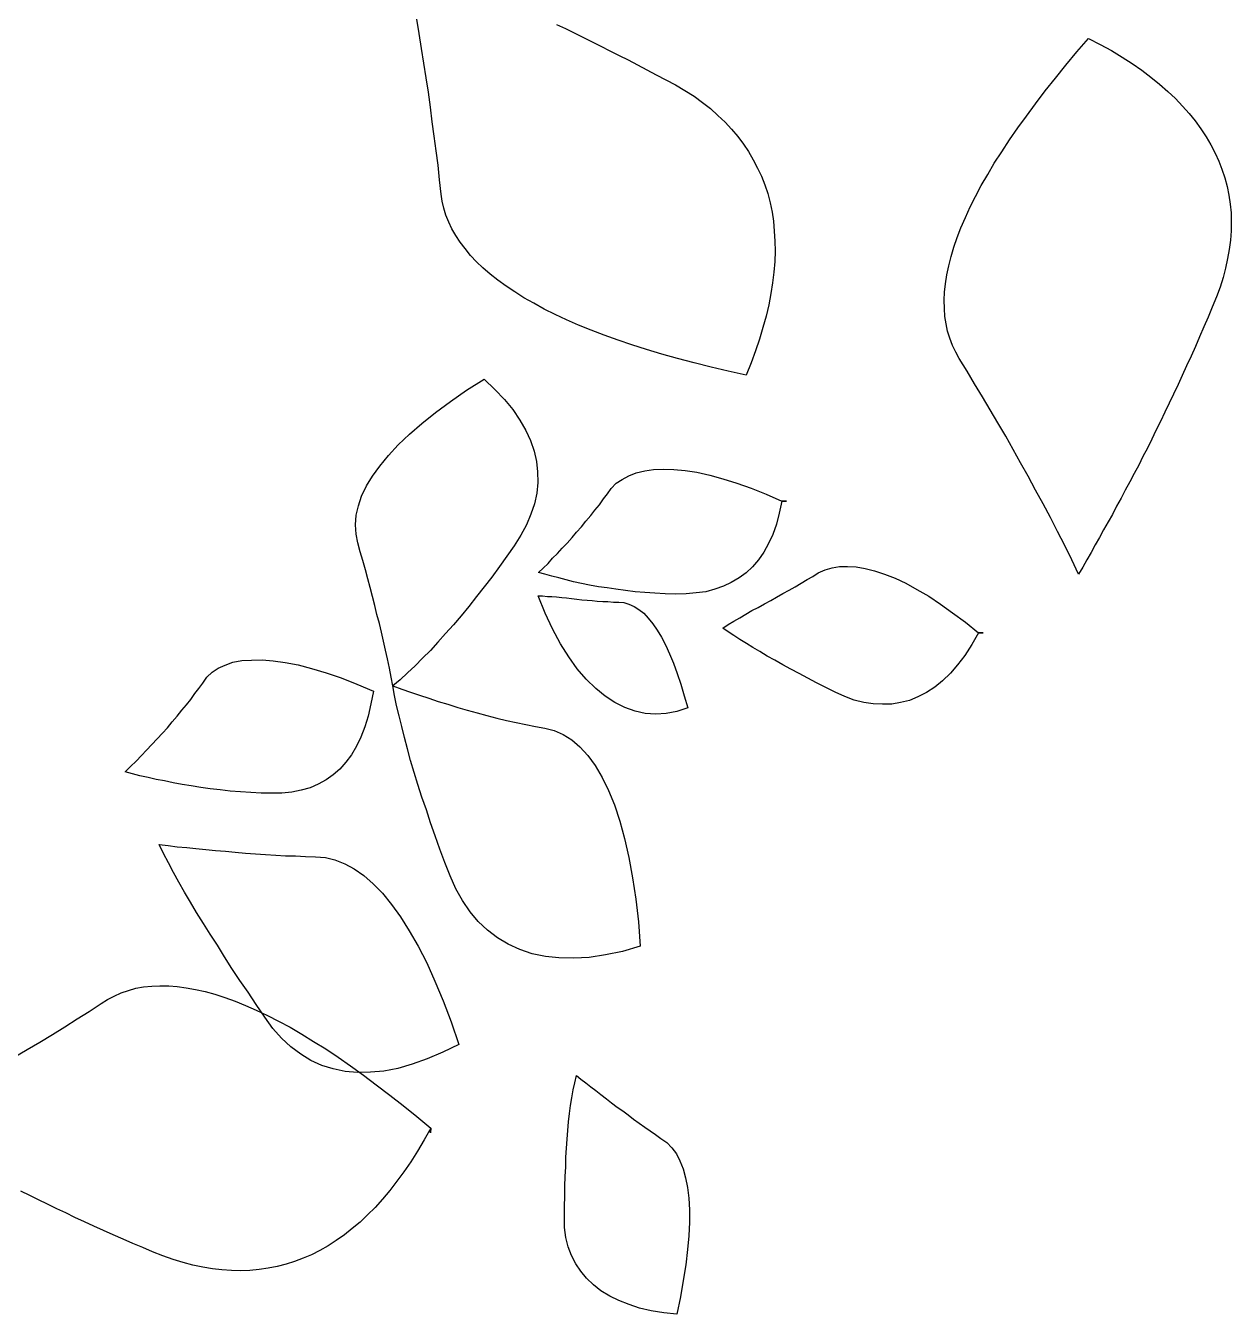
# Model space of a CAD drawing. Header units: metres. Extents: x -4.2 to 85, y -21.1 to 42.
# Drawn here: x 26.3928 to 26.6018, y 21.0028 to 21.2262 of the extents above; entities that cross this region are included whole.
import ezdxf

# ---------------------------------------------------------------- set-up
doc = ezdxf.new("R2010")
doc.units = ezdxf.units.M
doc.header["$MEASUREMENT"] = 0
doc.layers.add('XREF ÁREAS COMUNS LILAC$0$VEGET', color=8, linetype='Continuous')

# ---------------------------------------------------------------- blocks, each defined once
blk = doc.blocks.new('XREF ÁREAS COMUNS LILAC$0$ARV')
at = {"layer": 'XREF ÁREAS COMUNS LILAC$0$VEGET'}
for points in [[(-4.11844, 1.73596), (-4.1178, 1.73585), (-4.1178, 1.73585), (-4.11924, 1.73694), (-4.12063, 1.73807), (-4.12192, 1.73914), (-4.12314, 1.74029), (-4.12428, 1.74138), (-4.12536, 1.74251), (-4.12639, 1.74363), (-4.12736, 1.7448), (-4.12823, 1.74595), (-4.12906, 1.74709), (-4.12978, 1.74826), (-4.13045, 1.74943), (-4.13106, 1.75063), (-4.13163, 1.75179), (-4.13209, 1.75302), (-4.13251, 1.75419), (-4.13282, 1.7554), (-4.13308, 1.7566), (-4.13329, 1.7578), (-4.13345, 1.75903), (-4.1335, 1.76025), (-4.1335, 1.76151), (-4.13345, 1.76276), (-4.1333, 1.764), (-4.13311, 1.76523), (-4.13285, 1.7665), (-4.1325, 1.76775), (-4.1321, 1.769), (-4.13164, 1.77029), (-4.13113, 1.77157), (-4.13053, 1.77283), (-4.12986, 1.77414), (-4.12986, 1.77414), (-4.1291, 1.77543), (-4.12835, 1.77667), (-4.1276, 1.77791), (-4.12684, 1.77915), (-4.12609, 1.78039), (-4.12534, 1.78163), (-4.12454, 1.78281), (-4.12379, 1.784), (-4.12305, 1.78519), (-4.12226, 1.78633), (-4.12152, 1.78747), (-4.12074, 1.78861), (-4.12, 1.78975), (-4.11922, 1.79083), (-4.11849, 1.79193)], [(-4.1004, 1.79028), (-4.09965, 1.7884), (-4.09888, 1.78656), (-4.09812, 1.78473), (-4.0973, 1.78293), (-4.09648, 1.78113), (-4.0957, 1.7794), (-4.09487, 1.77765), (-4.09487, 1.77765), (-4.09446, 1.77673), (-4.09411, 1.77576), (-4.09382, 1.77476), (-4.09363, 1.77372), (-4.09349, 1.77269), (-4.09346, 1.77163), (-4.09349, 1.77052), (-4.09361, 1.76943), (-4.0938, 1.76825), (-4.09403, 1.76713), (-4.09438, 1.76593), (-4.09477, 1.76473), (-4.09522, 1.76349), (-4.09578, 1.76222), (-4.09639, 1.76095), (-4.0971, 1.75966), (-4.09787, 1.75832), (-4.09869, 1.75699), (-4.09962, 1.75557), (-4.10059, 1.75422), (-4.10163, 1.75277), (-4.10277, 1.75134), (-4.10395, 1.74992), (-4.1052, 1.7484), (-4.10655, 1.74691), (-4.10795, 1.74542), (-4.10942, 1.74384), (-4.11097, 1.74232), (-4.11259, 1.74071), (-4.11426, 1.73912), (-4.11598, 1.73748), (-4.1178, 1.73585), (-4.11844, 1.73596)], [(-4.05816, 1.73526), (-4.05816, 1.73526), (-4.05816, 1.73526), (-4.05983, 1.73583), (-4.0614, 1.73644), (-4.06281, 1.73707), (-4.0641, 1.73783), (-4.06524, 1.73857), (-4.06627, 1.73939), (-4.06718, 1.74029), (-4.06799, 1.74122), (-4.06863, 1.74224), (-4.06917, 1.74328), (-4.0696, 1.74441), (-4.06992, 1.74557), (-4.07007, 1.7468), (-4.07017, 1.74808), (-4.0701, 1.74943), (-4.06993, 1.75081), (-4.06993, 1.75081), (-4.0697, 1.75224), (-4.06943, 1.75361), (-4.06916, 1.75497), (-4.06884, 1.75633), (-4.06848, 1.75764), (-4.06817, 1.75895), (-4.06782, 1.7602), (-4.06742, 1.76145), (-4.06707, 1.76266), (-4.06669, 1.7638), (-4.06625, 1.76494), (-4.06588, 1.76604), (-4.06546, 1.76708), (-4.06509, 1.76813), (-4.06468, 1.76908), (-4.06428, 1.77002), (-4.06428, 1.77002), (-4.06365, 1.76922), (-4.06308, 1.76837), (-4.06241, 1.76755), (-4.06178, 1.76675), (-4.06115, 1.76594), (-4.06048, 1.76513), (-4.0598, 1.76431), (-4.05917, 1.76355), (-4.05848, 1.76279), (-4.0578, 1.76202), (-4.05711, 1.76126), (-4.05647, 1.76055), (-4.05582, 1.75989), (-4.05512, 1.75923), (-4.05452, 1.75857), (-4.05386, 1.75797), (-4.05386, 1.75797), (-4.05316, 1.7573), (-4.05258, 1.7565), (-4.05217, 1.75563), (-4.05188, 1.75462), (-4.05165, 1.75353), (-4.05159, 1.75231), (-4.0517, 1.75101), (-4.05188, 1.74958), (-4.05221, 1.74812), (-4.05267, 1.74653), (-4.05324, 1.74486), (-4.05397, 1.74311), (-4.05483, 1.74123), (-4.05579, 1.73932), (-4.05692, 1.73733), (-4.05816, 1.73526)], [(-4.10712, 1.73051), (-4.10712, 1.73051), (-4.10712, 1.73051), (-4.10786, 1.7328), (-4.10846, 1.73501), (-4.10888, 1.7371), (-4.10917, 1.73911), (-4.10926, 1.74104), (-4.10917, 1.74284), (-4.10894, 1.74462), (-4.10858, 1.74622), (-4.10802, 1.7478), (-4.10734, 1.74925), (-4.10646, 1.75062), (-4.10545, 1.75187), (-4.10426, 1.75304), (-4.10292, 1.75414), (-4.10146, 1.75511), (-4.09981, 1.75596), (-4.09981, 1.75596), (-4.09795, 1.75687), (-4.09615, 1.75774), (-4.09439, 1.75862), (-4.09264, 1.75945), (-4.09096, 1.76023), (-4.08927, 1.76097), (-4.08764, 1.76172), (-4.08607, 1.76242), (-4.08449, 1.76313), (-4.08298, 1.76374), (-4.08152, 1.76437), (-4.08007, 1.76494), (-4.07867, 1.76547), (-4.07728, 1.76596), (-4.07594, 1.76645), (-4.07467, 1.76685), (-4.07467, 1.76685), (-4.07496, 1.76568), (-4.0753, 1.76448), (-4.0756, 1.76322), (-4.0759, 1.762), (-4.07621, 1.76069), (-4.07651, 1.75943), (-4.07683, 1.75812), (-4.07714, 1.75681), (-4.07746, 1.75545), (-4.07772, 1.75413), (-4.07803, 1.75282), (-4.0783, 1.75145), (-4.07856, 1.75013), (-4.07877, 1.7488), (-4.07904, 1.74748), (-4.07925, 1.74616), (-4.07925, 1.74616), (-4.07956, 1.74484), (-4.08006, 1.74361), (-4.08076, 1.74237), (-4.08161, 1.74119), (-4.0827, 1.74005), (-4.08398, 1.73895), (-4.08542, 1.73787), (-4.08709, 1.73688), (-4.08891, 1.73591), (-4.09097, 1.73498), (-4.09319, 1.73407), (-4.09559, 1.73325), (-4.09818, 1.7325), (-4.10096, 1.73179), (-4.10394, 1.73111), (-4.10712, 1.73051)], [(-4.01848, 1.71453), (-4.01848, 1.71453), (-4.01848, 1.71453), (-4.02004, 1.71327), (-4.02157, 1.7122), (-4.02309, 1.71124), (-4.02462, 1.71052), (-4.02613, 1.70991), (-4.02756, 1.70948), (-4.02907, 1.70917), (-4.0305, 1.70905), (-4.0319, 1.70912), (-4.03333, 1.7093), (-4.03474, 1.70963), (-4.03612, 1.71015), (-4.03743, 1.71081), (-4.03877, 1.71158), (-4.04007, 1.71255), (-4.04136, 1.71366), (-4.04136, 1.71366), (-4.04263, 1.71482), (-4.04385, 1.71603), (-4.04512, 1.71724), (-4.04629, 1.71844), (-4.04745, 1.71968), (-4.04862, 1.72088), (-4.04974, 1.72206), (-4.0508, 1.72329), (-4.05182, 1.72451), (-4.05284, 1.72569), (-4.05381, 1.72685), (-4.05468, 1.72805), (-4.05555, 1.7292), (-4.05638, 1.73034), (-4.05715, 1.73147), (-4.05784, 1.73254), (-4.05784, 1.73254), (-4.05662, 1.7326), (-4.0554, 1.73265), (-4.05412, 1.73275), (-4.0529, 1.73286), (-4.05167, 1.73296), (-4.05044, 1.73307), (-4.04922, 1.73317), (-4.04798, 1.73333), (-4.04671, 1.73343), (-4.04547, 1.73358), (-4.04424, 1.73373), (-4.043, 1.73389), (-4.04177, 1.73404), (-4.04048, 1.73419), (-4.03924, 1.7344), (-4.03801, 1.73455), (-4.03801, 1.73455), (-4.03679, 1.73461), (-4.03554, 1.73451), (-4.03427, 1.73425), (-4.03304, 1.73375), (-4.03183, 1.73316), (-4.03055, 1.7323), (-4.02935, 1.7313), (-4.02813, 1.73014), (-4.02688, 1.72878), (-4.02566, 1.72728), (-4.02442, 1.72557), (-4.02321, 1.72371), (-4.02203, 1.72165), (-4.02082, 1.71944), (-4.01963, 1.71708), (-4.01848, 1.71453)], [(-4.0974, 1.70435), (-4.0974, 1.70435), (-4.0974, 1.70435), (-4.09776, 1.70683), (-4.09789, 1.70917), (-4.09793, 1.71139), (-4.09775, 1.71348), (-4.09743, 1.71545), (-4.09699, 1.71724), (-4.09637, 1.71896), (-4.09556, 1.72054), (-4.09462, 1.722), (-4.09355, 1.72329), (-4.09235, 1.72451), (-4.09102, 1.72556), (-4.08956, 1.72648), (-4.08792, 1.72728), (-4.0862, 1.72796), (-4.08435, 1.72847), (-4.08435, 1.72847), (-4.08247, 1.72893), (-4.08059, 1.72933), (-4.07871, 1.72973), (-4.07688, 1.7301), (-4.07507, 1.73041), (-4.07329, 1.73078), (-4.07154, 1.73106), (-4.06983, 1.73134), (-4.06818, 1.73158), (-4.06653, 1.73177), (-4.06499, 1.73197), (-4.06345, 1.73213), (-4.06196, 1.73229), (-4.06053, 1.73242), (-4.05916, 1.7325), (-4.05784, 1.73254), (-4.05784, 1.73254), (-4.05842, 1.73142), (-4.059, 1.73031), (-4.05959, 1.72914), (-4.06018, 1.72797), (-4.06078, 1.72676), (-4.06133, 1.72554), (-4.06194, 1.72427), (-4.06249, 1.72305), (-4.06304, 1.72178), (-4.0636, 1.72051), (-4.06411, 1.71923), (-4.06461, 1.718), (-4.06507, 1.71671), (-4.06552, 1.71547), (-4.06597, 1.71423), (-4.06637, 1.71298), (-4.06637, 1.71298), (-4.06686, 1.7118), (-4.06755, 1.71065), (-4.06843, 1.70958), (-4.06953, 1.70865), (-4.07084, 1.70775), (-4.07232, 1.70698), (-4.07405, 1.70625), (-4.07592, 1.70564), (-4.07797, 1.70511), (-4.08025, 1.70472), (-4.08267, 1.70441), (-4.08528, 1.70417), (-4.08807, 1.70406), (-4.091, 1.70403), (-4.09411, 1.70412), (-4.0974, 1.70435)], [(-4.14738, 1.70642), (-4.14738, 1.70642), (-4.14738, 1.70642), (-4.14696, 1.70811), (-4.14644, 1.70975), (-4.14585, 1.71126), (-4.14518, 1.71262), (-4.14446, 1.71391), (-4.14368, 1.71505), (-4.1428, 1.71612), (-4.14185, 1.71702), (-4.14086, 1.71782), (-4.1398, 1.71846), (-4.13871, 1.71899), (-4.13753, 1.71941), (-4.13628, 1.71966), (-4.135, 1.71981), (-4.13364, 1.71979), (-4.13226, 1.71962), (-4.13226, 1.71962), (-4.13083, 1.71939), (-4.12945, 1.71917), (-4.12813, 1.71896), (-4.1268, 1.71874), (-4.12553, 1.71849), (-4.12425, 1.71829), (-4.12303, 1.71804), (-4.12186, 1.7178), (-4.1207, 1.71751), (-4.11957, 1.71728), (-4.11846, 1.717), (-4.1174, 1.71668), (-4.11639, 1.71637), (-4.11538, 1.71606), (-4.11443, 1.7157), (-4.11349, 1.7153), (-4.11349, 1.7153), (-4.11407, 1.71479), (-4.11467, 1.71423), (-4.11527, 1.71362), (-4.11587, 1.71301), (-4.11652, 1.71241), (-4.11718, 1.71176), (-4.11783, 1.71116), (-4.1185, 1.71046), (-4.11911, 1.7098), (-4.11977, 1.70915), (-4.12043, 1.7085), (-4.12109, 1.70785), (-4.1217, 1.70714), (-4.12231, 1.70648), (-4.12292, 1.70587), (-4.12353, 1.70521), (-4.12353, 1.70521), (-4.12419, 1.70451), (-4.12499, 1.70393), (-4.12588, 1.70342), (-4.12689, 1.70308), (-4.12804, 1.70281), (-4.12928, 1.70266), (-4.1306, 1.70257), (-4.13206, 1.7026), (-4.13365, 1.70275), (-4.13528, 1.70296), (-4.13709, 1.7033), (-4.13893, 1.70375), (-4.14092, 1.70427), (-4.14298, 1.70491), (-4.14514, 1.7056), (-4.14738, 1.70642)], [(-4.02291, 1.67935), (-4.02291, 1.67935), (-4.02203, 1.68167), (-4.02117, 1.68391), (-4.02027, 1.68608), (-4.01937, 1.68821), (-4.01849, 1.69023), (-4.01757, 1.6922), (-4.01667, 1.69407), (-4.01578, 1.69585), (-4.01484, 1.69761), (-4.01392, 1.69928), (-4.01301, 1.70085), (-4.01206, 1.70236), (-4.01113, 1.70377), (-4.01021, 1.70514), (-4.00924, 1.70644), (-4.00834, 1.70766), (-4.00736, 1.70876), (-4.00643, 1.70982), (-4.00546, 1.71083), (-4.00451, 1.71173), (-4.00352, 1.71258), (-4.00259, 1.71334), (-4.00163, 1.71399), (-4.00062, 1.71459), (-3.99968, 1.71514), (-3.9987, 1.71559), (-3.99773, 1.71599), (-3.99677, 1.71629), (-3.99577, 1.71653), (-3.99479, 1.71668), (-3.99382, 1.71678), (-3.99286, 1.71677), (-3.99286, 1.71677), (-3.99091, 1.71671), (-3.98895, 1.71665), (-3.98698, 1.71664), (-3.98497, 1.71662), (-3.98301, 1.7166), (-3.98099, 1.71658), (-3.97898, 1.71656), (-3.97701, 1.7166), (-3.97499, 1.71663), (-3.97297, 1.71666), (-3.97095, 1.71669), (-3.96897, 1.71672)], [(-3.97231, 1.6981), (-3.97304, 1.69701), (-3.97377, 1.69592), (-3.9745, 1.69482), (-3.97528, 1.69374), (-3.97607, 1.6926), (-3.97686, 1.69147), (-3.97764, 1.69033), (-3.97843, 1.6892), (-3.97927, 1.68803), (-3.98011, 1.6869), (-3.98095, 1.68572), (-3.9818, 1.6845), (-3.98265, 1.68332), (-3.98265, 1.68332), (-3.98359, 1.68216), (-3.98452, 1.68105), (-3.98554, 1.68006), (-3.9865, 1.6791), (-3.98755, 1.67821), (-3.98859, 1.67737), (-3.98967, 1.67664), (-3.99074, 1.67595), (-3.9919, 1.67533), (-3.99299, 1.6748), (-3.99417, 1.67433), (-3.99535, 1.67392), (-3.99652, 1.67355), (-3.99773, 1.67324), (-3.99897, 1.67303), (-4.00025, 1.67289), (-4.00153, 1.67279), (-4.00279, 1.67279), (-4.00414, 1.67286), (-4.00548, 1.67297), (-4.00682, 1.67313), (-4.00819, 1.67335), (-4.0096, 1.67368), (-4.01101, 1.67406), (-4.0124, 1.67448), (-4.01388, 1.67497), (-4.01535, 1.67556), (-4.01681, 1.6762), (-4.01831, 1.67689), (-4.01981, 1.67764), (-4.02134, 1.67844), (-4.02291, 1.67935)], [(-4.06637, 1.69347), (-4.06637, 1.69347), (-4.06637, 1.69347), (-4.06664, 1.69498), (-4.0667, 1.69645), (-4.06658, 1.69784), (-4.0663, 1.69926), (-4.06579, 1.70059), (-4.06512, 1.7019), (-4.06427, 1.70312), (-4.06322, 1.70431), (-4.06203, 1.70543), (-4.0606, 1.70651), (-4.05903, 1.70752), (-4.05727, 1.70845), (-4.05536, 1.7093), (-4.05322, 1.71007), (-4.05099, 1.71077), (-4.04853, 1.71138), (-4.04853, 1.71138), (-4.04862, 1.71079), (-4.04877, 1.71016), (-4.04887, 1.70957), (-4.04902, 1.70894), (-4.04918, 1.70826), (-4.04933, 1.70763), (-4.04949, 1.70695), (-4.0497, 1.70628), (-4.04986, 1.7056), (-4.05002, 1.70492), (-4.05018, 1.70424), (-4.05034, 1.70356), (-4.0505, 1.70283), (-4.05061, 1.70214), (-4.05078, 1.70141), (-4.05089, 1.70072), (-4.05089, 1.70072), (-4.05105, 1.70004), (-4.05136, 1.69939), (-4.05176, 1.69874), (-4.05226, 1.69817), (-4.05286, 1.69756), (-4.0536, 1.69707), (-4.05443, 1.69655), (-4.05537, 1.6961), (-4.05639, 1.69566), (-4.05757, 1.69524), (-4.05879, 1.69488), (-4.0601, 1.69454), (-4.06157, 1.69422), (-4.06307, 1.69395), (-4.06467, 1.69371), (-4.06637, 1.69347)], [(-4.04054, 1.67632), (-4.04044, 1.67696), (-4.04044, 1.67696), (-4.04201, 1.67752), (-4.04343, 1.6781), (-4.04473, 1.67881), (-4.04587, 1.67955), (-4.04695, 1.68033), (-4.04788, 1.68118), (-4.04868, 1.68212), (-4.04939, 1.68309), (-4.04992, 1.68413), (-4.0504, 1.68527), (-4.05072, 1.68638), (-4.05098, 1.68758), (-4.05113, 1.68886), (-4.05112, 1.69017), (-4.05106, 1.69152), (-4.05089, 1.69291), (-4.05089, 1.69291), (-4.05066, 1.69433), (-4.05039, 1.6957), (-4.05008, 1.69701), (-4.04981, 1.69833), (-4.04946, 1.69958), (-4.04911, 1.70084), (-4.04877, 1.702), (-4.04844, 1.70315), (-4.04805, 1.7043), (-4.04768, 1.70535), (-4.04731, 1.7064), (-4.04691, 1.70734), (-4.0465, 1.70829), (-4.04616, 1.70919), (-4.04576, 1.71008), (-4.04538, 1.71088), (-4.04538, 1.71088), (-4.04489, 1.71019), (-4.04435, 1.70945), (-4.04376, 1.70875), (-4.04322, 1.70801), (-4.04258, 1.70725), (-4.042, 1.7065), (-4.04136, 1.70575), (-4.04072, 1.70504), (-4.04009, 1.70428), (-4.0394, 1.70357), (-4.03876, 1.70281), (-4.03811, 1.70215), (-4.03747, 1.70144), (-4.03677, 1.70078), (-4.03616, 1.70017), (-4.0355, 1.69956), (-4.0355, 1.69956), (-4.03491, 1.69881), (-4.0345, 1.69794), (-4.03415, 1.69698), (-4.03391, 1.69593), (-4.0338, 1.69475), (-4.03379, 1.69354), (-4.03391, 1.6922), (-4.03418, 1.69083), (-4.03452, 1.68932), (-4.03497, 1.68778), (-4.03559, 1.68612), (-4.03632, 1.68442), (-4.03716, 1.68264), (-4.0381, 1.68082), (-4.03921, 1.67893), (-4.04044, 1.67696), (-4.04054, 1.67632)], [(-4.06191, 1.65248), (-4.0618, 1.65312), (-4.0618, 1.65312), (-4.06324, 1.6542), (-4.06457, 1.65537), (-4.0657, 1.65651), (-4.06668, 1.65763), (-4.06754, 1.65883), (-4.06826, 1.66), (-4.06883, 1.6612), (-4.06924, 1.66242), (-4.06955, 1.66363), (-4.06965, 1.66486), (-4.06971, 1.66608), (-4.06956, 1.66732), (-4.06931, 1.66854), (-4.06896, 1.66979), (-4.06846, 1.67102), (-4.06781, 1.67223), (-4.06781, 1.67223), (-4.06702, 1.67341), (-4.06622, 1.6746), (-4.06544, 1.67573), (-4.06466, 1.67681), (-4.06388, 1.6779), (-4.06311, 1.67894), (-4.06239, 1.67993), (-4.06163, 1.68092), (-4.06092, 1.68186), (-4.06018, 1.68275), (-4.05949, 1.6836), (-4.05885, 1.6844), (-4.05817, 1.6852), (-4.05755, 1.68591), (-4.05694, 1.68662), (-4.05633, 1.68728), (-4.05633, 1.68728), (-4.05595, 1.68646), (-4.05563, 1.68565), (-4.05526, 1.68479), (-4.0549, 1.68392), (-4.05453, 1.68306), (-4.05422, 1.68215), (-4.05387, 1.68123), (-4.05356, 1.68033), (-4.05319, 1.67946), (-4.05284, 1.67855), (-4.05253, 1.67764), (-4.05216, 1.67678), (-4.0518, 1.67591), (-4.05143, 1.67505), (-4.05111, 1.67424), (-4.05073, 1.67342), (-4.05073, 1.67342), (-4.05048, 1.67247), (-4.05034, 1.67149), (-4.0503, 1.67048), (-4.05042, 1.66939), (-4.05066, 1.66822), (-4.05105, 1.66707), (-4.05155, 1.66584), (-4.05215, 1.66457), (-4.05292, 1.66324), (-4.05379, 1.66191), (-4.05482, 1.66052), (-4.05596, 1.65908), (-4.05725, 1.65763), (-4.05864, 1.65619), (-4.06014, 1.65466), (-4.0618, 1.65312), (-4.06191, 1.65248)], [(-3.98425, 1.62712), (-3.98425, 1.62712), (-3.98425, 1.62712), (-3.98529, 1.62567), (-3.98632, 1.62427), (-3.98739, 1.62298), (-3.98844, 1.62174), (-3.98953, 1.6206), (-3.99061, 1.61952), (-3.99174, 1.61849), (-3.99285, 1.6175), (-3.99395, 1.61662), (-3.99509, 1.6158), (-3.99622, 1.61507), (-3.99733, 1.61439), (-3.99849, 1.61377), (-3.99964, 1.6132), (-4.00083, 1.61273), (-4.002, 1.61232), (-4.00316, 1.612), (-4.00431, 1.61173), (-4.00551, 1.61152), (-4.00669, 1.61136), (-4.00791, 1.6113), (-4.00912, 1.61129), (-4.01033, 1.61133), (-4.01151, 1.61147), (-4.01274, 1.61167), (-4.01396, 1.61192), (-4.01517, 1.61226), (-4.01637, 1.61266), (-4.01761, 1.61311), (-4.01884, 1.61361), (-4.02005, 1.6142), (-4.02131, 1.61486), (-4.02131, 1.61486), (-4.0226, 1.61562), (-4.02384, 1.61637), (-4.02508, 1.61713), (-4.02632, 1.61788), (-4.02756, 1.61863), (-4.02875, 1.61938), (-4.02998, 1.62018), (-4.03117, 1.62093), (-4.03231, 1.62167), (-4.0335, 1.62246), (-4.03464, 1.6232), (-4.03577, 1.62399), (-4.03692, 1.62472), (-4.03805, 1.62551), (-4.03914, 1.62624), (-4.04024, 1.62697), (-4.04127, 1.62774), (-4.04236, 1.62847), (-4.0434, 1.62924), (-4.04444, 1.62996), (-4.04548, 1.63074), (-4.04647, 1.63145), (-4.04746, 1.63221), (-4.04846, 1.63293), (-4.0494, 1.63363), (-4.05039, 1.6344), (-4.05133, 1.6351), (-4.05223, 1.6358), (-4.05318, 1.63651), (-4.05407, 1.6372), (-4.05497, 1.6379), (-4.05582, 1.63859), (-4.05582, 1.63859), (-4.0538, 1.63923), (-4.05172, 1.6399), (-4.0497, 1.64059), (-4.04772, 1.64128), (-4.04574, 1.64202), (-4.04375, 1.64276), (-4.04177, 1.6435), (-4.03983, 1.64425), (-4.0379, 1.645), (-4.03596, 1.64574), (-4.03402, 1.64654), (-4.03214, 1.6473), (-4.03024, 1.6481), (-4.02835, 1.64891), (-4.02651, 1.64967), (-4.02467, 1.65049), (-4.02467, 1.65049), (-4.02375, 1.65084), (-4.0228, 1.65114), (-4.0218, 1.65139), (-4.02082, 1.65153), (-4.0198, 1.65157), (-4.01879, 1.65161), (-4.01769, 1.65154), (-4.0166, 1.65141), (-4.01553, 1.65119), (-4.01442, 1.65091), (-4.01326, 1.65057), (-4.01207, 1.65013), (-4.01089, 1.64964), (-4.00967, 1.64909), (-4.00845, 1.64849), (-4.0072, 1.64779), (-4.00592, 1.64698), (-4.00459, 1.64616), (-4.00328, 1.64524), (-4.00192, 1.64427), (-4.00058, 1.6432), (-3.99919, 1.64212), (-3.99782, 1.64089), (-3.99636, 1.63964), (-3.99491, 1.6383), (-3.99347, 1.63691), (-3.99199, 1.63547), (-3.99047, 1.63391), (-3.98897, 1.63231), (-3.98742, 1.63065), (-3.98583, 1.62893), (-3.98425, 1.62712)]]:
    blk.add_lwpolyline(points, dxfattribs=at)

msp = doc.modelspace()

# ---------------------------------------------------------------- block references
at = {"layer": 'XREF ÁREAS COMUNS LILAC$0$VEGET', "lineweight": 0, "xscale": 1.281466925158887, "yscale": 1.281466925154745, "zscale": 1.281466925154567, "rotation": 98.03659132529143}
msp.add_blockref('XREF ÁREAS COMUNS LILAC$0$ARV', (27.9279, 26.57106), dxfattribs=at)

doc.saveas('drawing.dxf')
